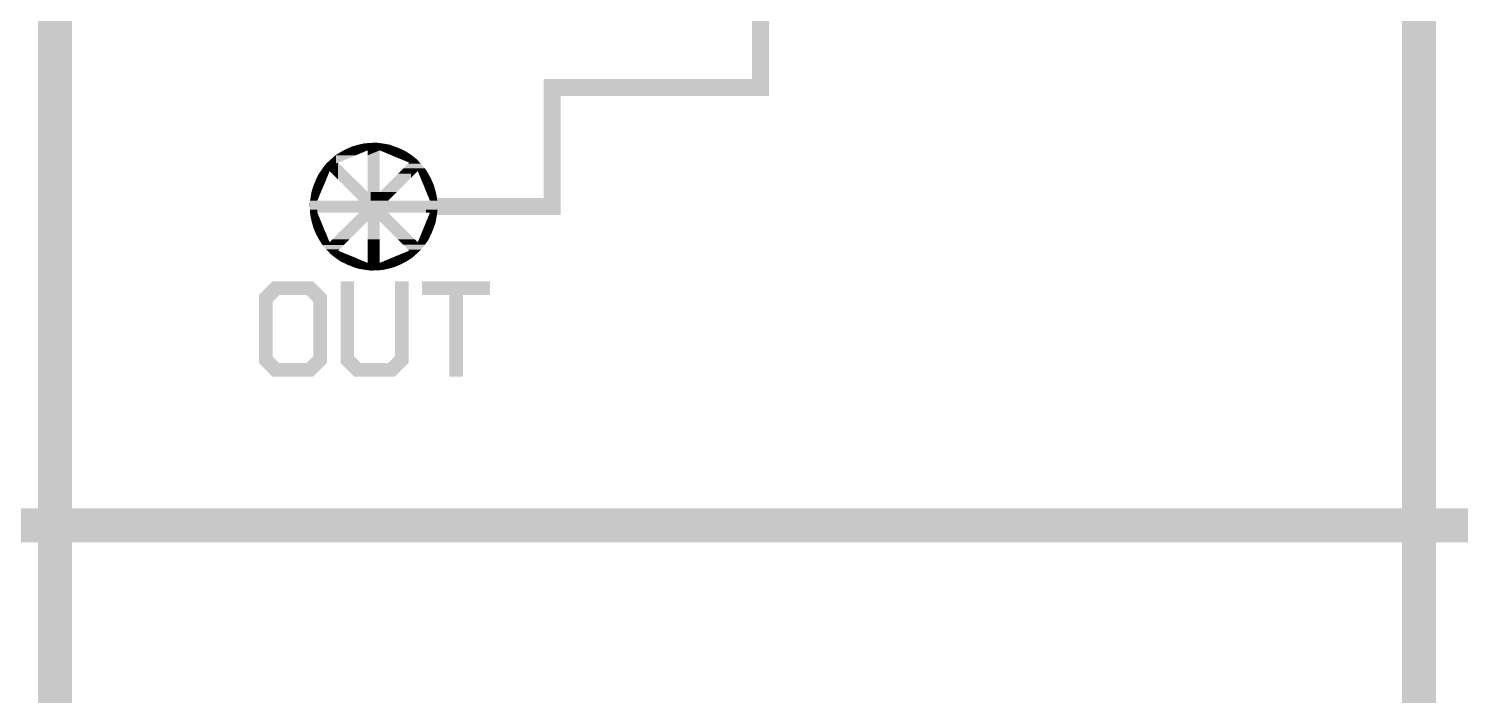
# Model space of a CAD drawing. Extents: x -40166 to 40284, y -45890 to 44060.
# Drawn here: x 7929 to 16352, y -10890 to -6968 of the extents above; entities that cross this region are included whole.
import ezdxf

# ---------------------------------------------------------------- set-up
doc = ezdxf.new("R2010")
doc.units = 0
for name, color, linetype in [('10', 12, 'CONTINUOUS'), ('11', 13, 'CONTINUOUS'), ('12', 14, 'CONTINUOUS'), ('13', 15, 'CONTINUOUS'), ('14', 16, 'CONTINUOUS'), ('15', 17, 'CONTINUOUS'), ('16', 18, 'CONTINUOUS'), ('17', 19, 'CONTINUOUS'), ('18', 20, 'CONTINUOUS'), ('19', 21, 'CONTINUOUS'), ('20', 22, 'CONTINUOUS'), ('21', 23, 'CONTINUOUS'), ('22', 24, 'CONTINUOUS'), ('23', 25, 'CONTINUOUS'), ('24', 26, 'CONTINUOUS'), ('25', 27, 'CONTINUOUS'), ('26', 28, 'CONTINUOUS'), ('27', 29, 'CONTINUOUS'), ('28', 30, 'CONTINUOUS'), ('29', 31, 'CONTINUOUS'), ('3', 6, 'CONTINUOUS'), ('30', 32, 'CONTINUOUS'), ('31', 33, 'CONTINUOUS'), ('32', 34, 'CONTINUOUS'), ('33', 35, 'CONTINUOUS'), ('34', 36, 'CONTINUOUS'), ('35', 37, 'CONTINUOUS'), ('36', 38, 'CONTINUOUS'), ('37', 39, 'CONTINUOUS'), ('38', 40, 'CONTINUOUS'), ('39', 41, 'CONTINUOUS'), ('40', 42, 'CONTINUOUS'), ('41', 43, 'CONTINUOUS'), ('42', 44, 'CONTINUOUS'), ('43', 45, 'CONTINUOUS'), ('44', 46, 'CONTINUOUS'), ('45', 47, 'CONTINUOUS'), ('46', 48, 'CONTINUOUS'), ('47', 49, 'CONTINUOUS'), ('48', 50, 'CONTINUOUS'), ('49', 51, 'CONTINUOUS'), ('5', 7, 'CONTINUOUS'), ('50', 52, 'CONTINUOUS'), ('6', 8, 'CONTINUOUS'), ('7', 9, 'CONTINUOUS'), ('8', 10, 'CONTINUOUS'), ('9', 11, 'CONTINUOUS'), ('L1D0_square', 2, 'CONTINUOUS'), ('L2D0_round', 3, 'CONTINUOUS')]:
    doc.layers.add(name, color=color, linetype=linetype)

# ---------------------------------------------------------------- blocks, each defined once
blk = doc.blocks.new('flow-inlet')
at = {"layer": 'L1D0_square'}
for points in [[(-225, 302), (-193, 322), (-161, 302), (-161, 339)], [(-161, 339), (-126, 354), (-91, 339), (-91, 364)], [(-161, 302), (-161, 339), (-105, 302), (-105, 339)], [(-105, 302), (-105, 339), (-35, 331), (-35, 339)], [(-91, 364), (-55, 372), (-18, 364), (-18, 375)], [(-91, 339), (-91, 364), (-18, 339), (-18, 364)], [(-35, 302), (-35, 339), (-18, 309), (-18, 339)], [(-18, 309), (-18, 375), (19, 324), (19, 376)], [(19, 324), (19, 376), (35, 331), (35, 374)], [(55, 323), (35, 331), (55, 371), (35, 374)], [(55, 353), (55, 371), (126, 353), (91, 365)], [(55, 323), (55, 353), (126, 323), (126, 353)], [(126, 323), (126, 353), (193, 323), (160, 339)], [(-304, 219), (-302, 224), (-222, 253), (-279, 253)], [(-279, 253), (-252, 278), (-222, 253), (-222, 278)], [(-209, 159), (-259, 209), (-209, 259), (-259, 238)], [(-252, 278), (-225, 302), (-222, 278), (-222, 302)], [(-222, 253), (-222, 302), (-105, 302)], [(-86, 36), (-209, 159), (-86, 137), (-209, 259)], [(-36, 137), (-35, 302), (-18, 137), (-18, 309)], [(-18, 193), (-18, 309), (36, 193), (35, 331)], [(126, 293), (55, 323), (126, 323)], [(126, 302), (126, 323), (224, 302), (193, 323)], [(161, 279), (126, 293), (161, 302), (126, 302)], [(161, 279), (161, 302), (253, 279), (224, 302)], [(209, 259), (161, 279), (209, 279)], [(202, 252), (209, 259), (209, 252)], [(209, 252), (209, 279), (278, 252), (253, 279)], [(-339, 160), (-330, 179), (-279, 160), (-259, 209)], [(-330, 179), (-323, 193), (-259, 209), (-311, 209)], [(-311, 209), (-304, 219), (-259, 209), (-259, 238)], [(-18, 86), (-18, 193), (36, 86), (36, 193)], [(88, 138), (220, 193), (188, 138), (220, 170)], [(88, 138), (143, 193), (220, 193)], [(143, 193), (175, 225), (220, 193), (220, 225)], [(175, 225), (202, 252), (302, 225), (278, 252)], [(220, 193), (220, 225), (259, 209), (259, 225)], [(220, 193), (259, 209), (243, 193)], [(220, 170), (220, 193), (243, 193)], [(266, 193), (259, 209), (266, 225), (259, 225)], [(266, 193), (266, 225), (322, 193), (302, 225)], [(279, 161), (266, 193), (339, 161), (322, 193)], [(-371, 55), (-365, 91), (-323, 55), (-308, 91)], [(-365, 91), (-353, 126), (-308, 91), (-293, 126)], [(-353, 126), (-339, 160), (-293, 126), (-279, 160)], [(-86, -18), (-86, 137), (-36, -18), (-36, 87)], [(-36, -18), (-36, 137), (-18, -18), (-18, 137)], [(-18, 35), (-18, 86), (86, 35), (86, 86)], [(36, 86), (88, 138), (136, 86), (188, 138)], [(86, 36), (86, 86), (136, 86)], [(294, 126), (279, 161), (354, 126), (339, 161)], [(308, 91), (294, 126), (364, 91), (354, 126)], [(323, 55), (308, 91), (372, 55), (364, 91)], [(-375, -18), (-376, 19), (-374, -18), (-374, 35)], [(-374, 35), (-371, 55), (-331, 35), (-323, 55)], [(-374, -18), (-374, 35), (-209, -18), (-209, 35)], [(-209, -18), (-209, 35), (-86, -18), (-86, 36)], [(-18, -18), (-18, 35), (220, -18), (220, 35)], [(86, 35), (86, 36), (220, 35)], [(220, 18), (220, 35), (375, 18), (374, 35)], [(220, -18), (220, 18), (376, -18), (375, 18)], [(331, 35), (323, 55), (374, 35), (372, 55)], [(-374, -35), (-375, -18), (-331, -35), (-331, -18)], [(-372, -52), (-374, -35), (-324, -52), (-331, -35)], [(-372, -55), (-372, -52), (-323, -55), (-324, -52)], [(-364, -91), (-372, -55), (-308, -91), (-323, -55)], [(-136, -36), (-331, -35), (-136, -18), (-331, -18)], [(-136, -36), (-136, -18), (18, -36), (18, -18)], [(-136, -86), (-86, -36), (18, -86), (18, -36)], [(18, -35), (18, -18), (308, -35), (308, -18)], [(18, -36), (18, -35), (136, -36), (136, -35)], [(18, -86), (18, -36), (136, -86), (86, -36)], [(136, -36), (136, -35), (331, -35)], [(308, -35), (308, -18), (374, -35), (374, -18)], [(308, -91), (323, -55), (365, -91), (371, -55)], [(323, -55), (331, -35), (371, -55), (374, -35)], [(374, -35), (374, -18), (376, -19), (376, -18)], [(-354, -126), (-364, -91), (-294, -126), (-308, -91)], [(-339, -161), (-354, -126), (-279, -161), (-294, -126)], [(-322, -193), (-339, -161), (-266, -193), (-279, -161)], [(-243, -193), (-208, -157), (-143, -193), (-107, -157)], [(-208, -157), (-136, -86), (-107, -157), (-36, -86)], [(-36, -193), (-36, -86), (18, -193), (18, -86)], [(18, -193), (18, -86), (36, -193), (36, -86)], [(143, -193), (36, -86), (243, -193), (136, -86)], [(266, -193), (280, -160), (323, -193), (339, -160)], [(280, -160), (294, -126), (339, -160), (353, -126)], [(294, -126), (308, -91), (353, -126), (365, -91)], [(-302, -225), (-322, -193), (-266, -225), (-266, -193)], [(-278, -252), (-302, -225), (-202, -252), (-175, -225)], [(-253, -279), (-278, -252), (-209, -279), (-209, -252)], [(-266, -225), (-266, -193), (-259, -225), (-259, -209)], [(-259, -225), (-259, -209), (-243, -225), (-243, -193)], [(-243, -225), (-243, -193), (-175, -225), (-143, -193)], [(-209, -259), (-209, -252), (-202, -252)], [(-35, -279), (-36, -193), (18, -279), (18, -193)], [(18, -278), (18, -193), (35, -278), (36, -193)], [(174, -224), (143, -193), (243, -224), (243, -193)], [(203, -253), (174, -224), (279, -253), (302, -224)], [(243, -224), (243, -193), (259, -224), (259, -209)], [(259, -224), (259, -209), (266, -224), (266, -193)], [(266, -224), (266, -193), (302, -224), (323, -193)], [(-224, -302), (-253, -279), (-161, -302), (-161, -279)], [(-193, -323), (-224, -302), (-126, -323), (-126, -302)], [(-209, -279), (-209, -259), (-161, -279)], [(-126, -353), (-160, -339), (-126, -323), (-193, -323)], [(-161, -302), (-161, -279), (-126, -302), (-126, -293)], [(-126, -323), (-126, -293), (-55, -323)], [(-126, -353), (-126, -323), (-55, -353), (-55, -323)], [(-35, -374), (-55, -371), (-35, -331), (-55, -323)], [(-19, -376), (-35, -374), (-19, -279), (-35, -279)], [(-19, -376), (-19, -279), (18, -375), (18, -279)], [(18, -375), (18, -278), (35, -374), (35, -278)], [(35, -374), (35, -331), (55, -372), (55, -323)], [(55, -323), (126, -293), (126, -323)], [(55, -354), (55, -323), (126, -354), (126, -323)], [(126, -302), (126, -293), (163, -302), (163, -278)], [(126, -322), (126, -302), (193, -322), (225, -302)], [(126, -354), (126, -322), (161, -339), (193, -322)], [(163, -278), (209, -259), (209, -278)], [(163, -302), (163, -278), (225, -302), (252, -278)], [(209, -259), (203, -253), (209, -253)], [(209, -278), (209, -253), (252, -278), (279, -253)], [(-55, -371), (-91, -365), (-55, -353), (-126, -353)], [(55, -372), (55, -354), (91, -364), (126, -354)]]:
    blk.add_solid(points, dxfattribs=at)
blk = doc.blocks.new('TEXT$3')
at = {"layer": 'L1D0_square'}
for points in [[(0, 480), (80, 560), (280, 480), (280, 560)], [(320, 440), (280, 480), (320, 560), (280, 560)], [(320, 280), (320, 560), (400, 280), (400, 480)], [(480, 120), (480, 560), (560, 120), (560, 560)], [(800, 120), (800, 560), (880, 120), (880, 560)], [(960, 480), (960, 560), (1360, 480), (1360, 560)], [(0, 440), (0, 480), (80, 440), (120, 480)], [(0, 280), (0, 440), (80, 280), (80, 440)], [(1120, 0), (1120, 480), (1200, 0), (1200, 480)], [(80, 0), (0, 80), (80, 280), (0, 280)], [(320, 120), (320, 280), (400, 120), (400, 280)], [(80, 0), (80, 120), (120, 0), (120, 80)], [(280, 80), (320, 120), (400, 80), (400, 120)], [(480, 80), (480, 120), (600, 80), (560, 120)], [(760, 80), (800, 120), (880, 80), (880, 120)], [(120, 0), (120, 80), (320, 0), (400, 80)], [(560, 0), (480, 80), (600, 0), (600, 80)], [(600, 0), (600, 80), (800, 0), (880, 80)]]:
    blk.add_solid(points, dxfattribs=at)
blk = doc.blocks.new('device')
at = {"layer": '10'}
for points in [[(-1110, -6800), (-1110, -6500), (-1109, -6800), (-1109, -6500)], [(-1092, -6800), (-1092, -6500), (-1091, -6800), (-1091, -6500)]]:
    blk.add_solid(points, dxfattribs=at)
at = {"layer": '11'}
for points in [[(-1111, -6800), (-1111, -6500), (-1110, -6800), (-1110, -6500)], [(-1091, -6800), (-1091, -6500), (-1090, -6800), (-1090, -6500)]]:
    blk.add_solid(points, dxfattribs=at)
at = {"layer": '12'}
for points in [[(-1112, -6800), (-1112, -6500), (-1111, -6800), (-1111, -6500)], [(-1090, -6800), (-1090, -6500), (-1089, -6800), (-1089, -6500)]]:
    blk.add_solid(points, dxfattribs=at)
at = {"layer": '13'}
for points in [[(-1113, -6800), (-1113, -6500), (-1112, -6800), (-1112, -6500)], [(-1089, -6800), (-1089, -6500), (-1088, -6800), (-1088, -6500)]]:
    blk.add_solid(points, dxfattribs=at)
at = {"layer": '14'}
for points in [[(-1114, -6800), (-1114, -6500), (-1113, -6800), (-1113, -6500)], [(-1088, -6800), (-1088, -6500), (-1087, -6800), (-1087, -6500)]]:
    blk.add_solid(points, dxfattribs=at)
at = {"layer": '15'}
for points in [[(-1115, -6800), (-1115, -6500), (-1114, -6800), (-1114, -6500)], [(-1087, -6800), (-1087, -6500), (-1086, -6800), (-1086, -6500)]]:
    blk.add_solid(points, dxfattribs=at)
at = {"layer": '16'}
for points in [[(-1116, -6800), (-1116, -6500), (-1115, -6800), (-1115, -6500)], [(-1086, -6800), (-1086, -6500), (-1085, -6800), (-1085, -6500)]]:
    blk.add_solid(points, dxfattribs=at)
at = {"layer": '17'}
for points in [[(-1117, -6800), (-1117, -6500), (-1116, -6800), (-1116, -6500)], [(-1085, -6800), (-1085, -6500), (-1084, -6800), (-1084, -6500)]]:
    blk.add_solid(points, dxfattribs=at)
at = {"layer": '18'}
for points in [[(-1118, -6800), (-1118, -6500), (-1117, -6800), (-1117, -6500)], [(-1084, -6800), (-1084, -6500), (-1083, -6800), (-1083, -6500)]]:
    blk.add_solid(points, dxfattribs=at)
at = {"layer": '19'}
for points in [[(-1119, -6800), (-1119, -6500), (-1118, -6800), (-1118, -6500)], [(-1083, -6800), (-1083, -6500), (-1082, -6800), (-1082, -6500)]]:
    blk.add_solid(points, dxfattribs=at)
at = {"layer": '20'}
for points in [[(-1120, -6800), (-1120, -6500), (-1119, -6800), (-1119, -6500)], [(-1082, -6800), (-1082, -6500), (-1081, -6800), (-1081, -6500)]]:
    blk.add_solid(points, dxfattribs=at)
at = {"layer": '21'}
for points in [[(-1121, -6800), (-1121, -6500), (-1120, -6800), (-1120, -6500)], [(-1081, -6800), (-1081, -6500), (-1080, -6800), (-1080, -6500)]]:
    blk.add_solid(points, dxfattribs=at)
at = {"layer": '22'}
for points in [[(-1122, -6800), (-1122, -6500), (-1121, -6800), (-1121, -6500)], [(-1080, -6800), (-1080, -6500), (-1079, -6800), (-1079, -6500)]]:
    blk.add_solid(points, dxfattribs=at)
at = {"layer": '23'}
for points in [[(-1123, -6800), (-1123, -6500), (-1122, -6800), (-1122, -6500)], [(-1079, -6800), (-1079, -6500), (-1078, -6800), (-1078, -6500)]]:
    blk.add_solid(points, dxfattribs=at)
at = {"layer": '24'}
for points in [[(-1124, -6800), (-1124, -6500), (-1123, -6800), (-1123, -6500)], [(-1078, -6800), (-1078, -6500), (-1077, -6800), (-1077, -6500)]]:
    blk.add_solid(points, dxfattribs=at)
at = {"layer": '25'}
for points in [[(-1125, -6800), (-1125, -6500), (-1124, -6800), (-1124, -6500)], [(-1077, -6800), (-1077, -6500), (-1076, -6800), (-1076, -6500)]]:
    blk.add_solid(points, dxfattribs=at)
at = {"layer": '26'}
for points in [[(-1126, -6800), (-1126, -6500), (-1125, -6800), (-1125, -6500)], [(-1076, -6800), (-1076, -6500), (-1075, -6800), (-1075, -6500)]]:
    blk.add_solid(points, dxfattribs=at)
at = {"layer": '27'}
for points in [[(-1127, -6800), (-1127, -6500), (-1126, -6800), (-1126, -6500)], [(-1075, -6800), (-1075, -6500), (-1074, -6800), (-1074, -6500)]]:
    blk.add_solid(points, dxfattribs=at)
at = {"layer": '28'}
for points in [[(-1128, -6800), (-1128, -6500), (-1127, -6800), (-1127, -6500)], [(-1074, -6800), (-1074, -6500), (-1073, -6800), (-1073, -6500)]]:
    blk.add_solid(points, dxfattribs=at)
at = {"layer": '29'}
for points in [[(-1129, -6800), (-1129, -6500), (-1128, -6800), (-1128, -6500)], [(-1073, -6800), (-1073, -6500), (-1072, -6800), (-1072, -6500)]]:
    blk.add_solid(points, dxfattribs=at)
at = {"layer": '3'}
for points in [[(-1103, -6800), (-1103, -6500), (-1101, -6800), (-1101, -6500)], [(-1100, -6800), (-1100, -6500), (-1098, -6800), (-1098, -6500)]]:
    blk.add_solid(points, dxfattribs=at)
at = {"layer": '30'}
for points in [[(-1130, -6800), (-1130, -6500), (-1129, -6800), (-1129, -6500)], [(-1072, -6800), (-1072, -6500), (-1071, -6800), (-1071, -6500)]]:
    blk.add_solid(points, dxfattribs=at)
at = {"layer": '31'}
for points in [[(-1131, -6800), (-1131, -6500), (-1130, -6800), (-1130, -6500)], [(-1071, -6800), (-1071, -6500), (-1070, -6800), (-1070, -6500)]]:
    blk.add_solid(points, dxfattribs=at)
at = {"layer": '32'}
for points in [[(-1132, -6800), (-1132, -6500), (-1131, -6800), (-1131, -6500)], [(-1070, -6800), (-1070, -6500), (-1069, -6800), (-1069, -6500)]]:
    blk.add_solid(points, dxfattribs=at)
at = {"layer": '33'}
for points in [[(-1133, -6800), (-1133, -6500), (-1132, -6800), (-1132, -6500)], [(-1069, -6800), (-1069, -6500), (-1068, -6800), (-1068, -6500)]]:
    blk.add_solid(points, dxfattribs=at)
at = {"layer": '34'}
for points in [[(-1134, -6800), (-1134, -6500), (-1133, -6800), (-1133, -6500)], [(-1068, -6800), (-1068, -6500), (-1067, -6800), (-1067, -6500)]]:
    blk.add_solid(points, dxfattribs=at)
at = {"layer": '35'}
for points in [[(-1135, -6800), (-1135, -6500), (-1134, -6800), (-1134, -6500)], [(-1067, -6800), (-1067, -6500), (-1066, -6800), (-1066, -6500)]]:
    blk.add_solid(points, dxfattribs=at)
at = {"layer": '36'}
for points in [[(-1136, -6800), (-1136, -6500), (-1135, -6800), (-1135, -6500)], [(-1066, -6800), (-1066, -6500), (-1065, -6800), (-1065, -6500)]]:
    blk.add_solid(points, dxfattribs=at)
at = {"layer": '37'}
for points in [[(-1137, -6800), (-1137, -6500), (-1136, -6800), (-1136, -6500)], [(-1065, -6800), (-1065, -6500), (-1064, -6800), (-1064, -6500)]]:
    blk.add_solid(points, dxfattribs=at)
at = {"layer": '38'}
for points in [[(-1138, -6800), (-1138, -6500), (-1137, -6800), (-1137, -6500)], [(-1064, -6800), (-1064, -6500), (-1063, -6800), (-1063, -6500)]]:
    blk.add_solid(points, dxfattribs=at)
at = {"layer": '39'}
for points in [[(-1139, -6800), (-1139, -6500), (-1138, -6800), (-1138, -6500)], [(-1063, -6800), (-1063, -6500), (-1062, -6800), (-1062, -6500)]]:
    blk.add_solid(points, dxfattribs=at)
at = {"layer": '40'}
for points in [[(-1140, -6800), (-1140, -6500), (-1139, -6800), (-1139, -6500)], [(-1062, -6800), (-1062, -6500), (-1061, -6800), (-1061, -6500)]]:
    blk.add_solid(points, dxfattribs=at)
at = {"layer": '41'}
for points in [[(-1141, -6800), (-1141, -6500), (-1140, -6800), (-1140, -6500)], [(-1061, -6800), (-1061, -6500), (-1060, -6800), (-1060, -6500)]]:
    blk.add_solid(points, dxfattribs=at)
at = {"layer": '42'}
for points in [[(-1142, -6800), (-1142, -6500), (-1141, -6800), (-1141, -6500)], [(-1060, -6800), (-1060, -6500), (-1059, -6800), (-1059, -6500)]]:
    blk.add_solid(points, dxfattribs=at)
at = {"layer": '43'}
for points in [[(-1143, -6800), (-1143, -6500), (-1142, -6800), (-1142, -6500)], [(-1059, -6800), (-1059, -6500), (-1058, -6800), (-1058, -6500)]]:
    blk.add_solid(points, dxfattribs=at)
at = {"layer": '44'}
for points in [[(-1144, -6800), (-1144, -6500), (-1143, -6800), (-1143, -6500)], [(-1058, -6800), (-1058, -6500), (-1057, -6800), (-1057, -6500)]]:
    blk.add_solid(points, dxfattribs=at)
at = {"layer": '45'}
for points in [[(-1145, -6800), (-1145, -6500), (-1144, -6800), (-1144, -6500)], [(-1057, -6800), (-1057, -6500), (-1056, -6800), (-1056, -6500)]]:
    blk.add_solid(points, dxfattribs=at)
at = {"layer": '46'}
for points in [[(-1146, -6800), (-1146, -6500), (-1145, -6800), (-1145, -6500)], [(-1056, -6800), (-1056, -6500), (-1055, -6800), (-1055, -6500)]]:
    blk.add_solid(points, dxfattribs=at)
at = {"layer": '47'}
for points in [[(-1147, -6800), (-1147, -6500), (-1146, -6800), (-1146, -6500)], [(-1055, -6800), (-1055, -6500), (-1054, -6800), (-1054, -6500)]]:
    blk.add_solid(points, dxfattribs=at)
at = {"layer": '48'}
for points in [[(-1148, -6800), (-1148, -6500), (-1147, -6800), (-1147, -6500)], [(-1054, -6800), (-1054, -6500), (-1053, -6800), (-1053, -6500)]]:
    blk.add_solid(points, dxfattribs=at)
at = {"layer": '49'}
for points in [[(-1149, -6800), (-1149, -6500), (-1148, -6800), (-1148, -6500)], [(-1053, -6800), (-1053, -6500), (-1052, -6800), (-1052, -6500)]]:
    blk.add_solid(points, dxfattribs=at)
at = {"layer": '5'}
for points in [[(-1105, -6800), (-1105, -6500), (-1103, -6800), (-1103, -6500)], [(-1098, -6800), (-1098, -6500), (-1096, -6800), (-1096, -6500)]]:
    blk.add_solid(points, dxfattribs=at)
at = {"layer": '50'}
for points in [[(-1150, -6800), (-1150, -6500), (-1149, -6800), (-1149, -6500)], [(-1052, -6800), (-1052, -6500), (-1051, -6800), (-1051, -6500)], [(-1051, -6800), (-1051, -6500), (-1050, -6800), (-1050, -6500)]]:
    blk.add_solid(points, dxfattribs=at)
at = {"layer": '6'}
for points in [[(-1106, -6800), (-1106, -6500), (-1105, -6800), (-1105, -6500)], [(-1096, -6800), (-1096, -6500), (-1095, -6800), (-1095, -6500)]]:
    blk.add_solid(points, dxfattribs=at)
at = {"layer": '7'}
for points in [[(-1107, -6800), (-1107, -6500), (-1106, -6800), (-1106, -6500)], [(-1095, -6800), (-1095, -6500), (-1094, -6800), (-1094, -6500)]]:
    blk.add_solid(points, dxfattribs=at)
at = {"layer": '8'}
for points in [[(-1108, -6800), (-1108, -6500), (-1107, -6800), (-1107, -6500)], [(-1094, -6800), (-1094, -6500), (-1093, -6800), (-1093, -6500)]]:
    blk.add_solid(points, dxfattribs=at)
at = {"layer": '9'}
for points in [[(-1109, -6800), (-1109, -6500), (-1108, -6800), (-1108, -6500)], [(-1093, -6800), (-1093, -6500), (-1092, -6800), (-1092, -6500)]]:
    blk.add_solid(points, dxfattribs=at)
at = {"layer": 'L1D0_square'}
for points in [[(-4125, 8975), (-4125, 9075), (4100, 8975), (4100, 9075)], [(-4125, -9075), (-4125, 8975), (-4025, -9075), (-4025, 8975)], [(4000, -8975), (4000, 8975), (4100, -8975), (4100, 8975)], [(76, -6300), (76, -5850), (176, -6300), (176, -5850)], [(76, -6450), (76, -6275), (176, -6450), (176, -6275)], [(-1150, -6550), (-1150, -6350), (-1050, -6550), (-1050, -6350)], [(-1050, -6450), (-1050, -6350), (76, -6450), (76, -6350)], [(-1150, -7050), (-1150, -6750), (-1050, -7050), (-1050, -6750)], [(-1800, -7150), (-1800, -7050), (-1050, -7150), (-1050, -7050)], [(-4025, -9075), (-4025, -8975), (4100, -9075), (4100, -8975)]]:
    blk.add_solid(points, dxfattribs=at)
at = {"layer": 'L2D0_round'}
blk.add_solid([(-1150, -6800), (-1150, -6500), (-1050, -6800), (-1050, -6500)], dxfattribs=at)
for name, p in [('flow-inlet', (-2150, -7100)), ('TEXT$3', (-2825, -8100))]:
    blk.add_blockref(name, p)

msp = doc.modelspace()

# ---------------------------------------------------------------- block references
for p in [(4084, -915), (12109, -915), (12109, -915), (20134, -915), (4084, -18865), (12109, -18865), (12109, -18865), (20134, -18865)]:
    msp.add_blockref('device', p)

doc.saveas('drawing.dxf')
